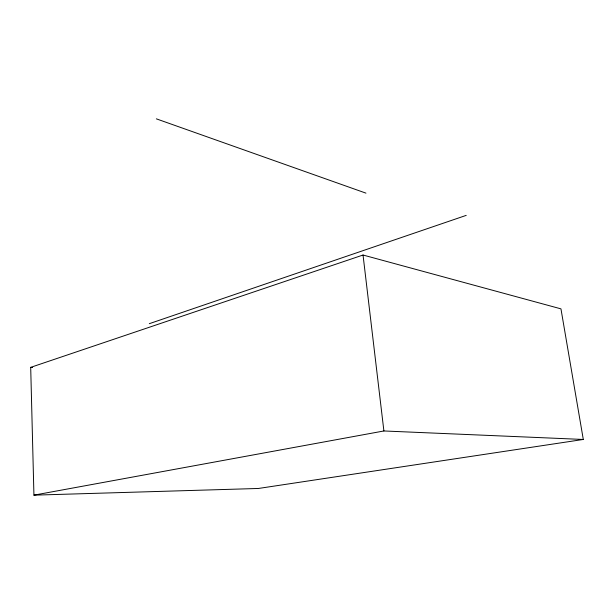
<?xml version="1.0" encoding="UTF-8"?>
<svg xmlns="http://www.w3.org/2000/svg" width="614" height="614" viewBox="0 0 614 614"><rect width="100%" height="100%" fill="white"/><g stroke="black" fill="none" stroke-linecap="round" stroke-linejoin="round"><path stroke-width="0.92" d="M149.309 323.685L466.226 215.368M30.7 367.349L363.035 255.025L560.958 308.857L583.3 439.463L258.425 488.468L33.931 495.153L30.7 367.349L32.603 367.517M33.931 495.153L383.896 430.967L583.3 439.463M156.363 118.847L365.952 193.141M363.035 255.025L383.896 430.967"/></g></svg>
